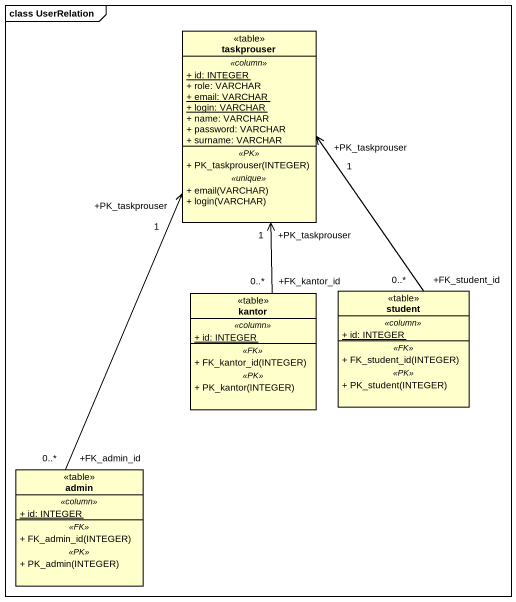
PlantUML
@startuml
mainframe class UserRelation
hide circle
hide empty members
skinparam classAttributeIconSize 0
class taskprouser <<table>> {
  .. <<column>> ..
  {static} + id: INTEGER
  + role: VARCHAR
  {static} + email: VARCHAR
  {static} + login: VARCHAR
  + name: VARCHAR
  + password: VARCHAR
  + surname: VARCHAR
  .. <<PK>> ..
  + PK_taskprouser(INTEGER)
  .. <<unique>> ..
  + email(VARCHAR)
  + login(VARCHAR)
}
class kantor <<table>> {
  .. <<column>> ..
  {static} + id: INTEGER
  .. <<FK>> ..
  + FK_kantor_id(INTEGER)
  .. <<PK>> ..
  + PK_kantor(INTEGER)
}
class student <<table>> {
  .. <<column>> ..
  {static} + id: INTEGER
  .. <<FK>> ..
  + FK_student_id(INTEGER)
  .. <<PK>> ..
  + PK_student(INTEGER)
}
class admin <<table>> {
  .. <<column>> ..
  {static} + id: INTEGER
  .. <<FK>> ..
  + FK_admin_id(INTEGER)
  .. <<PK>> ..
  + PK_admin(INTEGER)
}
kantor "+FK_kantor_id\n0..*" -up-> "+PK_taskprouser\n1" taskprouser
student "+FK_student_id\n0..*" -up-> "+PK_taskprouser\n1" taskprouser
admin "+FK_admin_id\n0..*" -up-> "+PK_taskprouser\n1" taskprouser
@enduml
